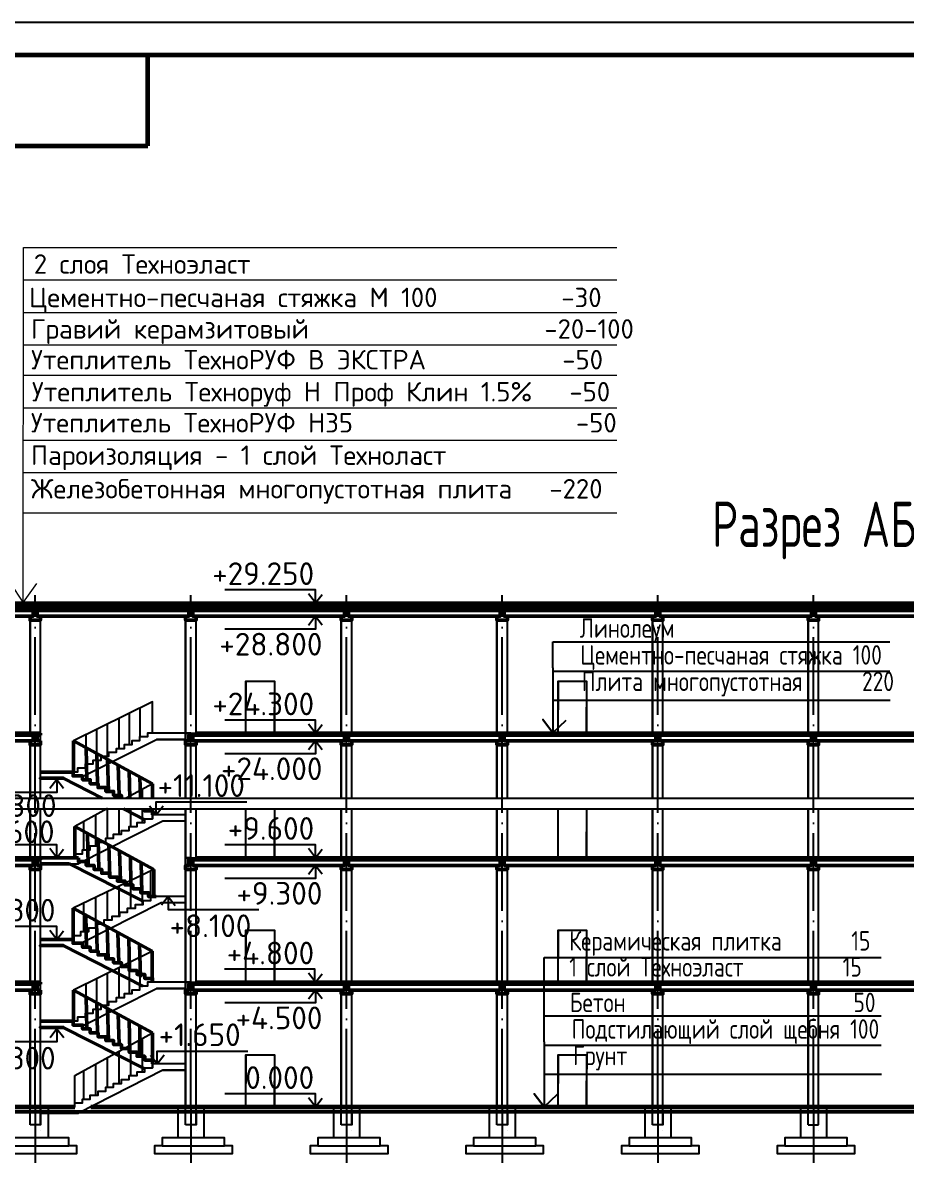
# Model space of a CAD drawing. Header units: millimetres. Extents: x -258526 to -95372, y 16759 to 83244.
# Drawn here: x -127334.3 to -127198.1, y 41407.7 to 41582.3 of the extents above; entities that cross this region are included whole.
import ezdxf

# ---------------------------------------------------------------- set-up
doc = ezdxf.new("R2010")
doc.units = ezdxf.units.MM
doc.header["$LTSCALE"] = 0.5
doc.linetypes.add('ACAD_ISO04W100', pattern=[30, 24, -3, 0, -3])
doc.layers.add('оси', color=7, linetype='ACAD_ISO04W100')
doc.layers.add('тонкие', color=7, linetype='Continuous')
for name, color, linetype, lineweight in [('ТОЛСТЫЕ', 1, 'Continuous', 50), ('ТОНКИЕе', 7, 'Continuous', 25), ('я', 220, 'Continuous', 30), ('я1', 210, 'Continuous', 25)]:
    doc.layers.add(name, color=color, linetype=linetype, lineweight=lineweight)
doc.styles.add('Наклонный', font='isocpeur.ttf', dxfattribs={"width": 0.7, "height": 3.5})
doc.styles.add('Наклонный 5', font='isocpeur.ttf', dxfattribs={"height": 7})
doc.styles.add('Текст 3', font='isocpeur.ttf', dxfattribs={"height": 3})

msp = doc.modelspace()

# ---------------------------------------------------------------- linework, layer by layer
at = {"color": 0, "linetype": 'ByBlock', "lineweight": 20}
for p, q in [((-127334.2488, 41492.9657, 0), (-127334.158, 41547.6084, 0)), ((-127334.2488, 41492.9657, 0), (-127334.158, 41547.6084, 0)), ((-127334.158, 41547.6084, 0), (-127242.7203, 41547.6084, 0)), ((-127334.1581, 41542.6084, 0), (-127242.7203, 41542.6084, 0)), ((-127334.1581, 41537.6084, 0), (-127242.7203, 41537.6084, 0)), ((-127334.158, 41537.6084, 0), (-127242.7203, 41537.6084, 0)), ((-127334.158, 41537.6084, 0), (-127242.7203, 41537.6084, 0)), ((-127334.1581, 41532.6084, 0), (-127242.7203, 41532.6084, 0)), ((-127334.158, 41527.92, 0), (-127242.7203, 41527.92, 0)), ((-127334.158, 41522.92, 0), (-127242.7203, 41522.92, 0)), ((-127334.158, 41517.92, 0), (-127242.7203, 41517.92, 0)), ((-127334.158, 41512.92, 0), (-127242.7203, 41512.92, 0)), ((-127334.158, 41512.92, 0), (-127242.7203, 41512.92, 0)), ((-127334.158, 41506.7324, 0), (-127242.7203, 41506.7324, 0)), ((-127334.2488, 41492.9657, 0), (-127336.158, 41495.7993, 0)), ((-127332.158, 41495.7993, 0), (-127334.2488, 41492.9657, 0))]:
    msp.add_line(p, q, dxfattribs=at)
at = {"layer": 'оси', "color": 0}
for points in [[(-127332.3807, 41415.1616), (-127332.3807, 41494.0081)], [(-127308.3807, 41415.1616), (-127308.3807, 41494.0081)], [(-127284.3807, 41415.1616), (-127284.3807, 41494.0081)], [(-127260.3807, 41415.1616), (-127260.3807, 41494.0081)], [(-127236.3807, 41415.1616), (-127236.3807, 41494.0081)], [(-127212.3807, 41415.1616), (-127212.3807, 41494.0081)]]:
    msp.add_lwpolyline(points, dxfattribs=at)
at = {"layer": 'ТОЛСТЫЕ', "color": 0}
for points in [[(-127020.0607, 41491.6416), (-127019.5807, 41491.6416), (-127019.5807, 41492.0416), (-127019.5807, 41492.4416), (-127357.1807, 41492.4416), (-127356.9007, 41492.4416), (-127357.1807, 41492.4416), (-127357.1807, 41492.7216), (-127019.5807, 41492.7216), (-127019.5807, 41492.8016)], [(-127356.7007, 41491.6416), (-127357.1807, 41491.6416), (-127357.1807, 41492.0416), (-127019.5807, 41492.0416)], [(-127021.0619, 41492.8016), (-127355.6995, 41492.8016)], [(-127356.0607, 41491.6416), (-127307.5807, 41491.6416)], [(-127355.5807, 41490.7616), (-127332.7007, 41490.7616)], [(-127332.3807, 41491.6416), (-127332.7007, 41491.6416), (-127332.7007, 41490.7616), (-127333.1807, 41490.7616), (-127333.1807, 41490.1616), (-127331.5807, 41490.1616), (-127331.5807, 41490.1616), (-127331.5807, 41490.7616)], [(-127332.3807, 41491.6416), (-127332.0607, 41491.6416), (-127332.0607, 41490.7616), (-127331.5807, 41490.7616)], [(-127332.0607, 41490.7616), (-127331.5807, 41490.7616)], [(-127331.5807, 41490.7616), (-127309.1807, 41490.7616)], [(-127308.3807, 41491.6416), (-127308.7007, 41491.6416), (-127308.7007, 41490.7616), (-127309.1807, 41490.7616), (-127309.1807, 41490.1616), (-127307.5807, 41490.1616), (-127307.5807, 41490.1616), (-127307.5807, 41490.7616)], [(-127309.1807, 41490.7616), (-127308.7007, 41490.7616)], [(-127308.7007, 41491.6416), (-127020.0607, 41491.6416)], [(-127308.3807, 41491.6416), (-127308.0607, 41491.6416), (-127308.0607, 41490.7616), (-127307.5807, 41490.7616)], [(-127308.0607, 41490.7616), (-127284.7007, 41490.7616)], [(-127284.3807, 41491.6416), (-127284.7007, 41491.6416), (-127284.7007, 41490.7616), (-127285.1807, 41490.7616), (-127285.1807, 41490.1616), (-127283.5807, 41490.1616), (-127283.5807, 41490.1616), (-127283.5807, 41490.7616)], [(-127284.3807, 41491.6416), (-127284.0607, 41491.6416), (-127284.0607, 41490.7616), (-127283.5807, 41490.7616)], [(-127284.0607, 41490.7616), (-127260.7007, 41490.7616)], [(-127260.3807, 41491.6416), (-127260.7007, 41491.6416), (-127260.7007, 41490.7616), (-127261.1807, 41490.7616), (-127261.1807, 41490.1616), (-127259.5807, 41490.1616), (-127259.5807, 41490.1616), (-127259.5807, 41490.7616)], [(-127260.3807, 41491.6416), (-127260.0607, 41491.6416), (-127260.0607, 41490.7616), (-127259.5807, 41490.7616)], [(-127260.0607, 41490.7616), (-127236.7007, 41490.7616)], [(-127236.3807, 41491.6416), (-127236.7007, 41491.6416), (-127236.7007, 41490.7616), (-127237.1807, 41490.7616), (-127237.1807, 41490.1616), (-127235.5807, 41490.1616), (-127235.5807, 41490.1616), (-127235.5807, 41490.7616)], [(-127236.3807, 41491.6416), (-127236.0607, 41491.6416), (-127236.0607, 41490.7616), (-127235.5807, 41490.7616)], [(-127236.0607, 41490.7616), (-127212.7007, 41490.7616)], [(-127212.3807, 41491.6416), (-127212.7007, 41491.6416), (-127212.7007, 41490.7616), (-127213.1807, 41490.7616), (-127213.1807, 41490.1616), (-127211.5807, 41490.1616), (-127211.5807, 41490.1616), (-127211.5807, 41490.7616)], [(-127212.3807, 41491.6416), (-127212.0607, 41491.6416), (-127212.0607, 41490.7616), (-127211.5807, 41490.7616)], [(-127212.0607, 41490.7616), (-127190.7007, 41490.7616)], [(-127358.3807, 41472.7616), (-127331.5807, 41472.7616)], [(-127331.5807, 41472.4416), (-127331.5807, 41472.7616)], [(-127307.5807, 41472.7616), (-127068.3807, 41472.7616)], [(-127356.0607, 41472.4416), (-127331.5807, 41472.4416)], [(-127355.5807, 41471.5616), (-127332.7007, 41471.5616)], [(-127332.3807, 41472.4416), (-127332.7007, 41472.4416), (-127332.7007, 41471.5616), (-127333.1807, 41471.5616), (-127333.1807, 41470.9616), (-127331.5807, 41470.9616), (-127331.5807, 41470.9616), (-127331.5807, 41471.5616)], [(-127332.3807, 41472.4416), (-127332.0607, 41472.4416), (-127332.0607, 41471.5616), (-127331.5807, 41471.5616)], [(-127332.0607, 41471.5616), (-127331.5807, 41471.5616)], [(-127326.4807, 41466.7616), (-127326.4807, 41471.5616)], [(-127326.4807, 41471.5616), (-127314.2807, 41464.9616)], [(-127308.3807, 41472.4416), (-127308.7007, 41472.4416), (-127308.7007, 41471.5616), (-127309.1807, 41471.5616), (-127309.1807, 41470.9616), (-127307.5807, 41470.9616), (-127307.5807, 41470.9616), (-127307.5807, 41471.5616)], [(-127309.1807, 41471.5616), (-127308.7007, 41471.5616)], [(-127308.7007, 41472.4416), (-127068.7007, 41472.4416)], [(-127308.3807, 41472.4416), (-127308.0607, 41472.4416), (-127308.0607, 41471.5616), (-127307.5807, 41471.5616)], [(-127308.0607, 41471.5616), (-127284.7007, 41471.5616)], [(-127284.3807, 41472.4416), (-127284.7007, 41472.4416), (-127284.7007, 41471.5616), (-127285.1807, 41471.5616), (-127285.1807, 41470.9616), (-127283.5807, 41470.9616), (-127283.5807, 41470.9616), (-127283.5807, 41471.5616)], [(-127284.3807, 41472.4416), (-127284.0607, 41472.4416), (-127284.0607, 41471.5616), (-127283.5807, 41471.5616)], [(-127284.0607, 41471.5616), (-127260.7007, 41471.5616)], [(-127260.3807, 41472.4416), (-127260.7007, 41472.4416), (-127260.7007, 41471.5616), (-127261.1807, 41471.5616), (-127261.1807, 41470.9616), (-127259.5807, 41470.9616), (-127259.5807, 41470.9616), (-127259.5807, 41471.5616)], [(-127260.3807, 41472.4416), (-127260.0607, 41472.4416), (-127260.0607, 41471.5616), (-127259.5807, 41471.5616)], [(-127260.0607, 41471.5616), (-127236.7007, 41471.5616)], [(-127236.3807, 41472.4416), (-127236.7007, 41472.4416), (-127236.7007, 41471.5616), (-127237.1807, 41471.5616), (-127237.1807, 41470.9616), (-127235.5807, 41470.9616), (-127235.5807, 41470.9616), (-127235.5807, 41471.5616)], [(-127236.3807, 41472.4416), (-127236.0607, 41472.4416), (-127236.0607, 41471.5616), (-127235.5807, 41471.5616)], [(-127236.0607, 41471.5616), (-127212.7007, 41471.5616)], [(-127212.3807, 41472.4416), (-127212.7007, 41472.4416), (-127212.7007, 41471.5616), (-127213.1807, 41471.5616), (-127213.1807, 41470.9616), (-127211.5807, 41470.9616), (-127211.5807, 41470.9616), (-127211.5807, 41471.5616)], [(-127212.3807, 41472.4416), (-127212.0607, 41472.4416), (-127212.0607, 41471.5616), (-127211.5807, 41471.5616)], [(-127212.0607, 41471.5616), (-127190.7007, 41471.5616)], [(-127324.5363, 41470.5097), (-127324.3982, 41465.5616)], [(-127322.8788, 41469.613), (-127322.7489, 41464.9616)], [(-127321.2212, 41468.7163), (-127321.0829, 41463.7616)], [(-127319.5637, 41467.8196), (-127319.4337, 41463.1616)], [(-127317.9062, 41466.9229), (-127317.7891, 41462.7308)], [(-127316.2486, 41466.0262), (-127316.1566, 41462.7308)], [(-127314.2807, 41462.7308), (-127314.2807, 41464.9616)], [(-127316.1103, 41461.0695), (-127316.1062, 41460.9229)], [(-127314.2807, 41460.1616), (-127314.2807, 41461.0695)], [(-127326.2807, 41453.5616), (-127326.2807, 41458.3616)], [(-127326.2807, 41458.3616), (-127314.0807, 41451.7616)], [(-127324.3363, 41457.3097), (-127324.1982, 41452.3616)], [(-127322.6788, 41456.413), (-127322.5489, 41451.7616)], [(-127321.0212, 41455.5163), (-127320.8829, 41450.5616)], [(-127358.3807, 41453.5616), (-127331.5807, 41453.5616)], [(-127331.5807, 41453.2416), (-127331.5807, 41453.5616)], [(-127325.7077, 41453.5616), (-127331.5807, 41453.5616)], [(-127325.7077, 41453.5616), (-127325.7077, 41452.9616), (-127324.5077, 41452.9616), (-127324.5077, 41452.3616), (-127323.3077, 41452.3616), (-127323.3077, 41451.7616), (-127322.1077, 41451.7616), (-127322.1077, 41451.1616), (-127320.9077, 41451.1616), (-127320.9077, 41450.5616), (-127319.7077, 41450.5616), (-127319.7077, 41449.9616), (-127318.5077, 41449.9616), (-127318.5077, 41449.3616), (-127317.3077, 41449.3616), (-127317.3077, 41448.7616), (-127316.7077, 41448.7616), (-127316.1077, 41448.7616), (-127316.1077, 41448.1616), (-127314.9077, 41448.1616), (-127314.9077, 41447.5616), (-127313.7077, 41447.5616)], [(-127319.3637, 41454.6196), (-127319.2337, 41449.9616)], [(-127317.7062, 41453.7229), (-127317.6371, 41449.3616)], [(-127307.5807, 41453.5616), (-127067.5807, 41453.5616)], [(-127356.0607, 41453.2416), (-127331.5807, 41453.2416)], [(-127355.5807, 41452.3616), (-127332.7007, 41452.3616)], [(-127332.3807, 41453.2416), (-127332.7007, 41453.2416), (-127332.7007, 41452.3616), (-127333.1807, 41452.3616), (-127333.1807, 41451.7616), (-127331.5807, 41451.7616), (-127331.5807, 41451.7616), (-127331.5807, 41452.3616)], [(-127332.3807, 41453.2416), (-127332.0607, 41453.2416), (-127332.0607, 41452.3616), (-127331.5807, 41452.3616)], [(-127332.0607, 41452.3616), (-127331.5807, 41452.3616)], [(-127331.6077, 41452.6016), (-127327.0966, 41452.6016)], [(-127315.7077, 41446.8666), (-127315.7077, 41446.8666), (-127327.0966, 41452.6016)], [(-127316.0486, 41452.8262), (-127315.9184, 41448.1616)], [(-127314.0807, 41447.5616), (-127314.0807, 41451.7616)], [(-127308.3807, 41453.2416), (-127308.7007, 41453.2416), (-127308.7007, 41452.3616), (-127309.1807, 41452.3616), (-127309.1807, 41451.7616), (-127307.5807, 41451.7616), (-127307.5807, 41451.7616), (-127307.5807, 41452.3616)], [(-127309.1807, 41452.3616), (-127308.7007, 41452.3616)], [(-127308.7007, 41453.2416), (-127067.5807, 41453.2416)], [(-127308.3807, 41453.2416), (-127308.0607, 41453.2416), (-127308.0607, 41452.3616), (-127307.5807, 41452.3616)], [(-127308.0607, 41452.3616), (-127284.7007, 41452.3616)], [(-127284.3807, 41453.2416), (-127284.7007, 41453.2416), (-127284.7007, 41452.3616), (-127285.1807, 41452.3616), (-127285.1807, 41451.7616), (-127283.5807, 41451.7616), (-127283.5807, 41451.7616), (-127283.5807, 41452.3616)], [(-127284.3807, 41453.2416), (-127284.0607, 41453.2416), (-127284.0607, 41452.3616), (-127283.5807, 41452.3616)], [(-127284.0607, 41452.3616), (-127260.7007, 41452.3616)], [(-127260.3807, 41453.2416), (-127260.7007, 41453.2416), (-127260.7007, 41452.3616), (-127261.1807, 41452.3616), (-127261.1807, 41451.7616), (-127259.5807, 41451.7616), (-127259.5807, 41451.7616), (-127259.5807, 41452.3616)], [(-127260.3807, 41453.2416), (-127260.0607, 41453.2416), (-127260.0607, 41452.3616), (-127259.5807, 41452.3616)], [(-127260.0607, 41452.3616), (-127236.7007, 41452.3616)], [(-127236.3807, 41453.2416), (-127236.7007, 41453.2416), (-127236.7007, 41452.3616), (-127237.1807, 41452.3616), (-127237.1807, 41451.7616), (-127235.5807, 41451.7616), (-127235.5807, 41451.7616), (-127235.5807, 41452.3616)], [(-127236.3807, 41453.2416), (-127236.0607, 41453.2416), (-127236.0607, 41452.3616), (-127235.5807, 41452.3616)], [(-127236.0607, 41452.3616), (-127212.7007, 41452.3616)], [(-127212.3807, 41453.2416), (-127212.7007, 41453.2416), (-127212.7007, 41452.3616), (-127213.1807, 41452.3616), (-127213.1807, 41451.7616), (-127211.5807, 41451.7616), (-127211.5807, 41451.7616), (-127211.5807, 41452.3616)], [(-127212.3807, 41453.2416), (-127212.0607, 41453.2416), (-127212.0607, 41452.3616), (-127211.5807, 41452.3616)], [(-127212.0607, 41452.3616), (-127190.7007, 41452.3616)], [(-127326.5328, 41440.9616), (-127326.5328, 41445.7616)], [(-127326.5328, 41445.7616), (-127314.3328, 41439.1616)], [(-127324.5884, 41444.7097), (-127324.4503, 41439.7616)], [(-127322.9309, 41443.813), (-127322.801, 41439.1616)], [(-127321.2733, 41442.9163), (-127321.135, 41437.9616)], [(-127319.6158, 41442.0196), (-127319.4858, 41437.3616)], [(-127317.9583, 41441.1229), (-127317.8198, 41436.1616)], [(-127316.3007, 41440.2262), (-127316.1583, 41435.1229)], [(-127314.3328, 41434.3616), (-127314.3328, 41439.1616)], [(-127358.3807, 41434.3616), (-127331.5807, 41434.3616)], [(-127331.5807, 41434.0416), (-127331.5807, 41434.3616)], [(-127307.5807, 41434.3616), (-127068.3807, 41434.3616)], [(-127356.0607, 41434.0416), (-127331.5807, 41434.0416)], [(-127355.5807, 41433.1616), (-127332.7007, 41433.1616)], [(-127332.3807, 41434.0416), (-127332.7007, 41434.0416), (-127332.7007, 41433.1616), (-127333.1807, 41433.1616), (-127333.1807, 41432.5616), (-127331.5807, 41432.5616), (-127331.5807, 41432.5616), (-127331.5807, 41433.1616)], [(-127332.3807, 41434.0416), (-127332.0607, 41434.0416), (-127332.0607, 41433.1616), (-127331.5807, 41433.1616)], [(-127332.0607, 41433.1616), (-127331.5807, 41433.1616)], [(-127326.4807, 41428.3616), (-127326.4807, 41433.1616)], [(-127326.4807, 41433.1616), (-127314.2807, 41426.5616)], [(-127308.3807, 41434.0416), (-127308.7007, 41434.0416), (-127308.7007, 41433.1616), (-127309.1807, 41433.1616), (-127309.1807, 41432.5616), (-127307.5807, 41432.5616), (-127307.5807, 41432.5616), (-127307.5807, 41433.1616)], [(-127309.1807, 41433.1616), (-127308.7007, 41433.1616)], [(-127308.7007, 41434.0416), (-127068.7007, 41434.0416)], [(-127308.3807, 41434.0416), (-127308.0607, 41434.0416), (-127308.0607, 41433.1616), (-127307.5807, 41433.1616)], [(-127308.0607, 41433.1616), (-127284.7007, 41433.1616)], [(-127284.3807, 41434.0416), (-127284.7007, 41434.0416), (-127284.7007, 41433.1616), (-127285.1807, 41433.1616), (-127285.1807, 41432.5616), (-127283.5807, 41432.5616), (-127283.5807, 41432.5616), (-127283.5807, 41433.1616)], [(-127284.3807, 41434.0416), (-127284.0607, 41434.0416), (-127284.0607, 41433.1616), (-127283.5807, 41433.1616)], [(-127284.0607, 41433.1616), (-127260.7007, 41433.1616)], [(-127260.3807, 41434.0416), (-127260.7007, 41434.0416), (-127260.7007, 41433.1616), (-127261.1807, 41433.1616), (-127261.1807, 41432.5616), (-127259.5807, 41432.5616), (-127259.5807, 41432.5616), (-127259.5807, 41433.1616)], [(-127260.3807, 41434.0416), (-127260.0607, 41434.0416), (-127260.0607, 41433.1616), (-127259.5807, 41433.1616)], [(-127260.0607, 41433.1616), (-127236.7007, 41433.1616)], [(-127236.3807, 41434.0416), (-127236.7007, 41434.0416), (-127236.7007, 41433.1616), (-127237.1807, 41433.1616), (-127237.1807, 41432.5616), (-127235.5807, 41432.5616), (-127235.5807, 41432.5616), (-127235.5807, 41433.1616)], [(-127236.3807, 41434.0416), (-127236.0607, 41434.0416), (-127236.0607, 41433.1616), (-127235.5807, 41433.1616)], [(-127236.0607, 41433.1616), (-127212.7007, 41433.1616)], [(-127212.3807, 41434.0416), (-127212.7007, 41434.0416), (-127212.7007, 41433.1616), (-127213.1807, 41433.1616), (-127213.1807, 41432.5616), (-127211.5807, 41432.5616), (-127211.5807, 41432.5616), (-127211.5807, 41433.1616)], [(-127212.3807, 41434.0416), (-127212.0607, 41434.0416), (-127212.0607, 41433.1616), (-127211.5807, 41433.1616)], [(-127212.0607, 41433.1616), (-127190.7007, 41433.1616)], [(-127324.5363, 41432.1097), (-127324.3982, 41427.1616)], [(-127322.8788, 41431.213), (-127322.7489, 41426.5616)], [(-127321.2212, 41430.3163), (-127321.0829, 41425.3616)], [(-127319.5637, 41429.4196), (-127319.4337, 41424.7616)], [(-127317.9062, 41428.5229), (-127317.7677, 41423.5616)], [(-127316.2486, 41427.6262), (-127316.2837, 41422.9616)], [(-127314.2807, 41421.7616), (-127314.2807, 41426.5616)], [(-127357.1807, 41415.1616), (-127357.1807, 41414.3616), (-127019.5807, 41414.3616)]]:
    msp.add_lwpolyline(points, dxfattribs=at)
at = {"layer": 'тонкие', "color": 7, "linetype": 'Continuous'}
for points in [[(-127252.5516, 41486.8298), (-127200.5984, 41486.8298)], [(-127252.5516, 41482.8463), (-127252.5516, 41486.8298)], [(-127252.5516, 41482.3315), (-127200.5984, 41482.3315)], [(-127252.5516, 41477.8332), (-127200.5297, 41477.8332)], [(-127253.8894, 41425.1846), (-127253.8894, 41438.1646)], [(-127253.8894, 41438.1646), (-127201.9362, 41438.1646)], [(-127253.8894, 41429.1681), (-127201.9362, 41429.1681)], [(-127253.8894, 41424.6698), (-127201.9362, 41424.6698)], [(-127253.8894, 41420.1715), (-127201.8675, 41420.1715)]]:
    msp.add_lwpolyline(points, dxfattribs=at)
at = {"layer": 'ТОНКИЕе', "color": 0}
for p, q in [((-127309.1807, 41473.7594), (-127309.1807, 41462.7308)), ((-127309.1807, 41462.7308), (-127309.1807, 41473.7594)), ((-127333.1807, 41471.5616), (-127333.1807, 41462.7308)), ((-127333.1807, 41462.7308), (-127333.1807, 41471.5616)), ((-127285.1807, 41471.5616), (-127285.1807, 41462.7308)), ((-127285.1807, 41462.7308), (-127285.1807, 41471.5616)), ((-127261.1807, 41471.5616), (-127261.1807, 41462.7308)), ((-127261.1807, 41462.7308), (-127261.1807, 41471.5616)), ((-127237.1807, 41471.5616), (-127237.1807, 41462.7308)), ((-127237.1807, 41462.7308), (-127237.1807, 41471.5616)), ((-127213.1807, 41471.5616), (-127213.1807, 41462.7308)), ((-127213.1807, 41462.7308), (-127213.1807, 41471.5616)), ((-127333.1807, 41453.5616), (-127333.1807, 41461.0695)), ((-127333.1807, 41461.0695), (-127333.1807, 41453.5616)), ((-127331.5807, 41453.5616), (-127331.5807, 41461.0695)), ((-127309.1807, 41453.5616), (-127309.1807, 41461.0695)), ((-127309.1807, 41461.0695), (-127309.1807, 41453.5616)), ((-127307.5807, 41453.5616), (-127307.5807, 41461.0695)), ((-127285.1807, 41453.5616), (-127285.1807, 41461.0695)), ((-127285.1807, 41461.0695), (-127285.1807, 41453.5616)), ((-127283.5807, 41453.5616), (-127283.5807, 41461.0695)), ((-127261.1807, 41453.5616), (-127261.1807, 41461.0695)), ((-127261.1807, 41461.0695), (-127261.1807, 41453.5616)), ((-127259.5807, 41453.5616), (-127259.5807, 41461.0695)), ((-127237.1807, 41453.5616), (-127237.1807, 41461.0695)), ((-127237.1807, 41461.0695), (-127237.1807, 41453.5616)), ((-127235.5807, 41453.5616), (-127235.5807, 41461.0695)), ((-127213.1807, 41453.5616), (-127213.1807, 41461.0695)), ((-127213.1807, 41461.0695), (-127213.1807, 41453.5616)), ((-127211.5807, 41453.5616), (-127211.5807, 41461.0695)), ((-127332.3807, 41453.5616), (-127333.1807, 41453.5616)), ((-127333.1807, 41453.5616), (-127331.5807, 41453.5616)), ((-127308.3807, 41453.5616), (-127309.1807, 41453.5616)), ((-127309.1807, 41453.5616), (-127307.5807, 41453.5616)), ((-127284.3807, 41453.5616), (-127285.1807, 41453.5616)), ((-127285.1807, 41453.5616), (-127283.5807, 41453.5616)), ((-127260.3807, 41453.5616), (-127261.1807, 41453.5616)), ((-127261.1807, 41453.5616), (-127259.5807, 41453.5616)), ((-127236.3807, 41453.5616), (-127237.1807, 41453.5616)), ((-127237.1807, 41453.5616), (-127235.5807, 41453.5616)), ((-127212.3807, 41453.5616), (-127213.1807, 41453.5616)), ((-127213.1807, 41453.5616), (-127211.5807, 41453.5616))]:
    msp.add_line(p, q, dxfattribs=at)
for points in [[(-127289.1691, 41492.833), (-127289.1691, 41494.833), (-127303.1197, 41494.833)], [(-127289.1691, 41492.833), (-127290.2182, 41494.2226)], [(-127289.1691, 41492.833), (-127288.1175, 41494.1492)], [(-127332.3807, 41472.7616), (-127333.1807, 41472.7616), (-127333.1807, 41490.7616), (-127333.1807, 41472.7616), (-127331.5807, 41472.7616), (-127331.5807, 41490.7616)], [(-127308.3807, 41472.7616), (-127309.1807, 41472.7616), (-127309.1807, 41490.7616), (-127309.1807, 41472.7616), (-127307.5807, 41472.7616), (-127307.5807, 41490.7616)], [(-127289.1691, 41490.7616), (-127289.1691, 41488.7616), (-127303.1197, 41488.7616)], [(-127289.1691, 41490.7616), (-127290.2182, 41489.372)], [(-127289.1691, 41490.7616), (-127288.1175, 41489.4454)], [(-127284.3807, 41472.7616), (-127285.1807, 41472.7616), (-127285.1807, 41490.7616), (-127285.1807, 41472.7616), (-127283.5807, 41472.7616), (-127283.5807, 41490.7616)], [(-127260.3807, 41472.7616), (-127261.1807, 41472.7616), (-127261.1807, 41490.7616), (-127261.1807, 41472.7616), (-127259.5807, 41472.7616), (-127259.5807, 41490.7616)], [(-127236.3807, 41472.7616), (-127237.1807, 41472.7616), (-127237.1807, 41490.7616), (-127237.1807, 41472.7616), (-127235.5807, 41472.7616), (-127235.5807, 41490.7616)], [(-127212.3807, 41472.7616), (-127213.1807, 41472.7616), (-127213.1807, 41490.7616), (-127213.1807, 41472.7616), (-127211.5807, 41472.7616), (-127211.5807, 41490.7616)], [(-127252.5516, 41482.8463), (-127252.5516, 41472.8202), (-127252.5516, 41472.8202), (-127254.1246, 41474.8421), (-127252.5516, 41472.8202), (-127250.5194, 41474.7461)], [(-127299.894, 41472.7616), (-127299.894, 41480.7616), (-127299.894, 41476.3616), (-127299.894, 41480.7616), (-127295.494, 41480.7616), (-127295.494, 41472.7616), (-127295.494, 41476.7434)], [(-127251.7619, 41472.7616), (-127251.7619, 41480.7616), (-127251.7619, 41476.3616), (-127251.7619, 41480.7616), (-127247.3619, 41480.7616), (-127247.3619, 41472.7616), (-127247.3619, 41476.7434)], [(-127314.2807, 41472.7616), (-127314.2807, 41477.5616), (-127326.4807, 41471.5616), (-127314.2807, 41464.9616), (-127318.3367, 41462.7308)], [(-127316.244, 41476.596), (-127316.244, 41472.1616)], [(-127319.4648, 41475.012), (-127319.4648, 41470.3616)], [(-127317.8807, 41475.7911), (-127317.8807, 41470.9616)], [(-127307.5807, 41472.4416), (-127307.5807, 41474.5522)], [(-127289.1691, 41472.7616), (-127289.1691, 41474.7616), (-127303.1197, 41474.7616)], [(-127283.5807, 41472.4416), (-127283.5807, 41474.5522)], [(-127259.5807, 41472.4416), (-127259.5807, 41474.5522)], [(-127235.5807, 41472.4416), (-127235.5807, 41474.5522)], [(-127211.5807, 41472.4416), (-127211.5807, 41474.5522)], [(-127315.0807, 41472.7616), (-127315.0807, 41472.1616), (-127316.2807, 41472.1616), (-127316.2807, 41471.5616), (-127317.4807, 41471.5616), (-127317.4807, 41470.9616), (-127318.6807, 41470.9616), (-127318.6807, 41470.3616), (-127319.8807, 41470.3616), (-127319.8807, 41469.7616), (-127321.0807, 41469.7616), (-127321.0807, 41469.1616), (-127322.2807, 41469.1616), (-127322.2807, 41468.5616), (-127323.4807, 41468.5616), (-127323.4807, 41467.9616), (-127324.0807, 41467.9616), (-127324.6807, 41467.9616), (-127324.6807, 41467.3616), (-127325.8807, 41467.3616), (-127325.8807, 41466.7616), (-127327.0807, 41466.7616)], [(-127322.8807, 41468.5616), (-127322.8807, 41473.3321)], [(-127321.2337, 41469.1616), (-127321.2337, 41474.1421)], [(-127309.1807, 41472.7616), (-127315.0807, 41472.7616), (-127315.0807, 41472.1616)], [(-127289.1691, 41472.7616), (-127290.2182, 41474.1512)], [(-127289.1691, 41472.7616), (-127288.1175, 41474.0778)], [(-127331.5807, 41462.7308), (-127331.5807, 41472.4416)], [(-127326.4807, 41466.7616), (-127326.4807, 41471.5616)], [(-127325.0807, 41466.0666), (-127325.0807, 41466.0666), (-127313.6918, 41471.8016)], [(-127324.5363, 41470.5097), (-127324.5363, 41472.5178)], [(-127313.6918, 41471.8016), (-127309.1807, 41471.8016)], [(-127309.1807, 41471.8016), (-127313.6918, 41471.8016)], [(-127307.5807, 41462.7308), (-127307.5807, 41471.5616)], [(-127289.1691, 41471.5616), (-127289.1691, 41469.5616), (-127303.1197, 41469.5616)], [(-127289.1691, 41471.5616), (-127290.2182, 41470.172)], [(-127289.1691, 41471.5616), (-127288.1175, 41470.2454)], [(-127283.5807, 41462.7308), (-127283.5807, 41471.5616)], [(-127259.5807, 41462.7308), (-127259.5807, 41471.5616)], [(-127235.5807, 41462.7308), (-127235.5807, 41471.5616)], [(-127211.5807, 41462.7308), (-127211.5807, 41471.5616)], [(-127367.8731, 41462.7308), (-127181.0906, 41462.7308), (-127179.9643, 41459.5027), (-127179.4011, 41466.9068), (-127178.2749, 41462.7308), (-127009.1119, 41462.7308)], [(-127329.0568, 41465.6041), (-127329.0568, 41463.6041), (-127343.0074, 41463.6041)], [(-127331.5807, 41462.7308), (-127331.5807, 41466.7616), (-127326.5328, 41466.7616)], [(-127328.0807, 41465.8016), (-127331.5807, 41465.8016)], [(-127329.0568, 41465.6041), (-127330.1058, 41464.2145)], [(-127329.0568, 41465.6041), (-127328.0052, 41464.2879)], [(-127367.8731, 41461.0695), (-127181.0906, 41461.0695), (-127179.9643, 41457.8415), (-127179.4011, 41465.2455), (-127178.2749, 41461.0695), (-127009.1119, 41461.0695)], [(-127315.8309, 41462.7308), (-127315.8309, 41464.109)], [(-127314.2807, 41462.7308), (-127314.2807, 41464.9616)], [(-127317.6371, 41462.7308), (-127317.6371, 41463.1156)], [(-127313.7077, 41460.1616), (-127313.7077, 41462.1616), (-127299.7571, 41462.1616)], [(-127331.5807, 41460.1616), (-127331.5807, 41461.0695)], [(-127321.2495, 41461.1287), (-127326.2807, 41458.3616), (-127314.0807, 41451.7616), (-127326.5328, 41445.7616), (-127314.2807, 41439.1616), (-127326.4807, 41433.1616), (-127314.2807, 41426.5616)], [(-127321.2495, 41456.5353), (-127321.2495, 41461.1287)], [(-127319.4433, 41457.1616), (-127319.4433, 41461.0695)], [(-127317.6371, 41458.3616), (-127317.6371, 41461.0695)], [(-127315.8309, 41458.9616), (-127315.8309, 41461.0695)], [(-127313.7077, 41460.1616), (-127314.7592, 41461.4778)], [(-127314.2807, 41460.1616), (-127314.2807, 41461.0695)], [(-127313.7077, 41460.1616), (-127312.6586, 41461.5512)], [(-127299.894, 41453.5616), (-127299.894, 41461.0695)], [(-127295.494, 41461.0695), (-127295.494, 41453.5616), (-127295.494, 41457.5434)], [(-127251.7619, 41453.5616), (-127251.7619, 41461.0695)], [(-127247.3619, 41461.0695), (-127247.3619, 41453.5616), (-127247.3619, 41457.5434)], [(-127327.4807, 41453.5616), (-127326.2807, 41453.5616), (-127326.2807, 41454.1616), (-127325.0807, 41454.1616), (-127325.0807, 41454.7616), (-127323.8807, 41454.7616), (-127323.8807, 41455.3616), (-127322.6807, 41455.3616), (-127322.6807, 41455.9616), (-127321.4807, 41455.9616), (-127321.4807, 41456.5616), (-127320.2807, 41456.5616), (-127320.2807, 41457.1616), (-127319.0807, 41457.1616), (-127319.0807, 41457.7616), (-127317.8807, 41457.7616), (-127317.8807, 41458.3616), (-127316.6807, 41458.3616), (-127316.6807, 41458.9616), (-127315.4807, 41458.9616), (-127315.4807, 41459.5616), (-127315.4807, 41459.5616), (-127315.4807, 41459.5616)], [(-127309.1807, 41459.2016), (-127312.6807, 41459.2016), (-127325.6807, 41452.6016)], [(-127324.862, 41454.7616), (-127324.862, 41459.1419)], [(-127323.0558, 41455.3616), (-127323.0558, 41460.1353)], [(-127315.4807, 41459.5616), (-127314.2807, 41459.5616), (-127314.2807, 41460.1616)], [(-127314.4807, 41460.1616), (-127314.4807, 41460.1616)], [(-127309.1807, 41453.5616), (-127309.1807, 41460.1616), (-127314.2807, 41460.1616)], [(-127314.2807, 41460.1616), (-127314.2807, 41459.5616)], [(-127326.2807, 41453.5616), (-127326.2807, 41458.3616)], [(-127329.0568, 41453.5616), (-127329.0568, 41455.5616), (-127343.0074, 41455.5616)], [(-127307.5807, 41453.2416), (-127307.5807, 41455.3522)], [(-127289.1691, 41453.5616), (-127289.1691, 41455.5616), (-127303.1197, 41455.5616)], [(-127283.5807, 41453.2416), (-127283.5807, 41455.3522)], [(-127259.5807, 41453.2416), (-127259.5807, 41455.3522)], [(-127235.5807, 41453.2416), (-127235.5807, 41455.3522)], [(-127211.5807, 41453.2416), (-127211.5807, 41455.3522)], [(-127331.5807, 41453.5616), (-127331.5807, 41452.6016), (-127325.6807, 41452.6016)], [(-127329.0568, 41453.5616), (-127330.1058, 41454.9512)], [(-127329.0568, 41453.5616), (-127328.0052, 41454.8778)], [(-127308.3807, 41434.3616), (-127309.1807, 41434.3616), (-127309.1807, 41454.5594), (-127309.1807, 41434.3616), (-127307.5807, 41434.3616), (-127307.5807, 41452.3616)], [(-127289.1691, 41453.5616), (-127290.2182, 41454.9512)], [(-127289.1691, 41453.5616), (-127288.1175, 41454.8778)], [(-127332.3807, 41434.3616), (-127333.1807, 41434.3616), (-127333.1807, 41452.3616), (-127333.1807, 41434.3616), (-127331.5807, 41434.3616), (-127331.5807, 41453.2416)], [(-127289.1691, 41452.3616), (-127289.1691, 41450.3616), (-127303.1197, 41450.3616)], [(-127289.1691, 41452.3616), (-127290.2182, 41450.972)], [(-127289.1691, 41452.3616), (-127288.1175, 41451.0454)], [(-127284.3807, 41434.3616), (-127285.1807, 41434.3616), (-127285.1807, 41452.3616), (-127285.1807, 41434.3616), (-127283.5807, 41434.3616), (-127283.5807, 41452.3616)], [(-127260.3807, 41434.3616), (-127261.1807, 41434.3616), (-127261.1807, 41452.3616), (-127261.1807, 41434.3616), (-127259.5807, 41434.3616), (-127259.5807, 41452.3616)], [(-127236.3807, 41434.3616), (-127237.1807, 41434.3616), (-127237.1807, 41452.3616), (-127237.1807, 41434.3616), (-127235.5807, 41434.3616), (-127235.5807, 41452.3616)], [(-127212.3807, 41434.3616), (-127213.1807, 41434.3616), (-127213.1807, 41452.3616), (-127213.1807, 41434.3616), (-127211.5807, 41434.3616), (-127211.5807, 41452.3616)], [(-127317.6371, 41445.9002), (-127317.6371, 41450.6542)], [(-127315.8309, 41446.5002), (-127315.8309, 41450.9183)], [(-127314.5328, 41447.5616), (-127314.5328, 41451.5437)], [(-127321.2495, 41444.074), (-127321.2495, 41448.3073)], [(-127319.4433, 41444.7002), (-127319.4433, 41449.1776)], [(-127327.7328, 41440.9616), (-127326.5328, 41440.9616), (-127326.5328, 41441.5616), (-127325.3328, 41441.5616), (-127325.3328, 41442.1616), (-127324.1328, 41442.1616), (-127324.1328, 41442.7616), (-127322.9328, 41442.7616), (-127322.9328, 41443.3616), (-127321.7328, 41443.3616), (-127321.7328, 41443.9616), (-127320.5328, 41443.9616), (-127320.5328, 41444.5616), (-127319.3328, 41444.5616), (-127319.3328, 41445.1616), (-127318.1328, 41445.1616), (-127318.1328, 41445.7616), (-127316.9328, 41445.7616), (-127316.9328, 41446.3616), (-127315.7328, 41446.3616), (-127315.7328, 41446.9616), (-127315.7328, 41446.9616), (-127315.7328, 41446.9616)], [(-127309.1807, 41446.6016), (-127312.9328, 41446.6016), (-127325.2237, 41440.3616)], [(-127324.862, 41442.3002), (-127324.862, 41446.5667)], [(-127323.0558, 41442.9002), (-127323.0558, 41447.437)], [(-127315.7328, 41446.9616), (-127314.5328, 41446.9616), (-127314.5328, 41447.5616)], [(-127309.1807, 41447.5616), (-127309.1807, 41447.5616), (-127314.5328, 41447.5616)], [(-127311.8568, 41447.5616), (-127312.9083, 41446.2454)], [(-127311.8568, 41447.5616), (-127311.8568, 41445.5616), (-127297.9062, 41445.5616)], [(-127311.8568, 41447.5616), (-127310.8077, 41446.172)], [(-127326.5328, 41440.9616), (-127326.5328, 41445.7616)], [(-127329.0568, 41440.9616), (-127329.0568, 41442.9616), (-127343.0074, 41442.9616)], [(-127329.0568, 41440.9616), (-127330.1058, 41442.3512)], [(-127329.0568, 41440.9616), (-127328.0052, 41442.2778)], [(-127299.894, 41434.3616), (-127299.894, 41442.3616), (-127299.894, 41437.9616), (-127299.894, 41442.3616), (-127295.494, 41442.3616), (-127295.494, 41434.3616), (-127295.494, 41438.3434)], [(-127251.7619, 41434.3616), (-127251.7619, 41442.3616), (-127251.7619, 41437.9616), (-127251.7619, 41442.3616), (-127247.3619, 41442.3616), (-127247.3619, 41434.3616), (-127247.3619, 41438.3434)], [(-127316.244, 41438.196), (-127316.244, 41433.7616)], [(-127314.2807, 41434.3616), (-127314.2807, 41439.1616)], [(-127319.4648, 41436.612), (-127319.4648, 41431.9616)], [(-127317.8807, 41437.3911), (-127317.8807, 41432.5616)], [(-127307.5807, 41434.0416), (-127307.5807, 41436.1522)], [(-127289.2379, 41434.3616), (-127289.2379, 41436.3616), (-127303.1885, 41436.3616)], [(-127283.5807, 41434.0416), (-127283.5807, 41436.1522)], [(-127259.5807, 41434.0416), (-127259.5807, 41436.1522)], [(-127235.5807, 41434.0416), (-127235.5807, 41436.1522)], [(-127211.5807, 41434.0416), (-127211.5807, 41436.1522)], [(-127315.0807, 41434.3616), (-127315.0807, 41433.7616), (-127316.2807, 41433.7616), (-127316.2807, 41433.1616), (-127317.4807, 41433.1616), (-127317.4807, 41432.5616), (-127318.6807, 41432.5616), (-127318.6807, 41431.9616), (-127319.8807, 41431.9616), (-127319.8807, 41431.3616), (-127321.0807, 41431.3616), (-127321.0807, 41430.7616), (-127322.2807, 41430.7616), (-127322.2807, 41430.1616), (-127323.4807, 41430.1616), (-127323.4807, 41429.5616), (-127324.0807, 41429.5616), (-127324.6807, 41429.5616), (-127324.6807, 41428.9616), (-127325.8807, 41428.9616), (-127325.8807, 41428.3616), (-127327.0807, 41428.3616)], [(-127322.8807, 41430.1616), (-127322.8807, 41434.9321)], [(-127321.2337, 41430.7616), (-127321.2337, 41435.7421)], [(-127309.1807, 41434.3616), (-127315.0807, 41434.3616), (-127315.0807, 41433.7616)], [(-127308.3807, 41415.1616), (-127309.1807, 41415.1616), (-127309.1807, 41435.3594), (-127309.1807, 41415.1616), (-127307.5807, 41415.1616), (-127307.5807, 41433.1616)], [(-127289.1691, 41434.3616), (-127290.2182, 41435.7512)], [(-127289.1691, 41434.3616), (-127288.1175, 41435.6778)], [(-127332.3807, 41415.1616), (-127333.1807, 41415.1616), (-127333.1807, 41433.1616), (-127333.1807, 41415.1616), (-127331.5807, 41415.1616), (-127331.5807, 41434.0416)], [(-127331.5807, 41412.3616), (-127331.5807, 41433.1616)], [(-127325.0807, 41427.6666), (-127325.0807, 41427.6666), (-127313.6918, 41433.4016)], [(-127324.5363, 41432.1097), (-127324.5363, 41434.1178)], [(-127309.1807, 41433.4016), (-127313.6918, 41433.4016)], [(-127313.6918, 41433.4016), (-127309.1807, 41433.4016)], [(-127307.5807, 41412.3616), (-127307.5807, 41433.1616)], [(-127289.1691, 41433.1616), (-127289.1691, 41431.1616), (-127303.1197, 41431.1616)], [(-127289.1691, 41433.1616), (-127290.2182, 41431.772)], [(-127289.1691, 41433.1616), (-127288.1175, 41431.8454)], [(-127284.3807, 41415.1616), (-127285.1807, 41415.1616), (-127285.1807, 41433.1616), (-127285.1807, 41415.1616), (-127283.5807, 41415.1616), (-127283.5807, 41433.1616)], [(-127283.5807, 41412.3616), (-127283.5807, 41433.1616)], [(-127260.3807, 41415.1616), (-127261.1807, 41415.1616), (-127261.1807, 41433.1616), (-127261.1807, 41415.1616), (-127259.5807, 41415.1616), (-127259.5807, 41433.1616)], [(-127259.5807, 41412.3616), (-127259.5807, 41433.1616)], [(-127236.3807, 41415.1616), (-127237.1807, 41415.1616), (-127237.1807, 41433.1616), (-127237.1807, 41415.1616), (-127235.5807, 41415.1616), (-127235.5807, 41433.1616)], [(-127235.5807, 41412.3616), (-127235.5807, 41433.1616)], [(-127212.3807, 41415.1616), (-127213.1807, 41415.1616), (-127213.1807, 41433.1616), (-127213.1807, 41415.1616), (-127211.5807, 41415.1616), (-127211.5807, 41433.1616)], [(-127211.5807, 41412.3616), (-127211.5807, 41433.1616)], [(-127331.5807, 41421.7616), (-127331.5807, 41428.3616), (-127326.5328, 41428.3616)], [(-127328.0807, 41427.4016), (-127331.5807, 41427.4016)], [(-127329.0307, 41427.1608), (-127329.0307, 41425.1608), (-127342.9813, 41425.1608)], [(-127329.0307, 41427.1608), (-127330.0798, 41425.7712)], [(-127329.0307, 41427.1608), (-127327.9792, 41425.8446)], [(-127326.2807, 41419.9616), (-127314.2807, 41426.5616)], [(-127315.8309, 41420.5616), (-127315.8309, 41425.709)], [(-127319.4433, 41418.7616), (-127319.4433, 41423.7221)], [(-127317.6371, 41419.9616), (-127317.6371, 41424.7156)], [(-127313.5482, 41421.7616), (-127313.5482, 41423.7616), (-127299.5977, 41423.7616)], [(-127253.8894, 41425.1846), (-127253.8894, 41415.1585), (-127253.8894, 41415.1585), (-127255.4623, 41417.1804), (-127253.8894, 41415.1585), (-127251.8572, 41417.0844)], [(-127321.2495, 41418.1353), (-127321.2495, 41422.7287)], [(-127313.5482, 41421.7616), (-127314.5998, 41423.0778)], [(-127313.5482, 41421.7616), (-127312.4992, 41423.1512)], [(-127299.894, 41415.1616), (-127299.894, 41423.1616), (-127299.894, 41418.7616), (-127299.894, 41423.1616), (-127295.494, 41423.1616), (-127295.494, 41415.1616), (-127295.494, 41419.1434)], [(-127251.7619, 41415.1616), (-127251.7619, 41423.1616), (-127251.7619, 41418.7616), (-127251.7619, 41423.1616), (-127247.3619, 41423.1616), (-127247.3619, 41415.1616), (-127247.3619, 41419.1434)], [(-127327.4807, 41415.1616), (-127326.2807, 41415.1616), (-127326.2807, 41415.7616), (-127325.0807, 41415.7616), (-127325.0807, 41416.3616), (-127323.8807, 41416.3616), (-127323.8807, 41416.9616), (-127322.6807, 41416.9616), (-127322.6807, 41417.5616), (-127321.4807, 41417.5616), (-127321.4807, 41418.1616), (-127320.2807, 41418.1616), (-127320.2807, 41418.7616), (-127319.0807, 41418.7616), (-127319.0807, 41419.3616), (-127317.8807, 41419.3616), (-127317.8807, 41419.9616), (-127316.6807, 41419.9616), (-127316.6807, 41420.5616), (-127315.4807, 41420.5616), (-127315.4807, 41421.1616), (-127315.4807, 41421.1616), (-127315.4807, 41421.1616)], [(-127309.1807, 41420.8016), (-127312.6807, 41420.8016), (-127325.6807, 41414.2016)], [(-127324.862, 41416.3616), (-127324.862, 41420.7419)], [(-127323.0558, 41416.9616), (-127323.0558, 41421.7353)], [(-127315.4807, 41421.1616), (-127314.2807, 41421.1616), (-127314.2807, 41421.7616)], [(-127314.4807, 41421.7616), (-127314.4807, 41421.7616)], [(-127309.1807, 41415.1616), (-127309.1807, 41421.7616), (-127314.2807, 41421.7616)], [(-127314.2807, 41421.7616), (-127314.2807, 41421.1616)], [(-127312.6807, 41420.8016), (-127309.1807, 41420.8016)], [(-127309.1807, 41420.8016), (-127312.6807, 41420.8016)], [(-127326.2807, 41415.1616), (-127326.2807, 41419.9616)], [(-127289.1691, 41415.1616), (-127289.1691, 41417.1616), (-127303.1197, 41417.1616)], [(-127358.3807, 41415.1616), (-127326.2807, 41415.1616)], [(-127333.1807, 41415.1616), (-127332.3807, 41415.1616), (-127332.3807, 41411.3013)], [(-127333.1807, 41415.1616), (-127332.3807, 41415.1616), (-127332.3807, 41406.3616)], [(-127331.5807, 41415.1616), (-127326.2807, 41415.1616), (-127326.2807, 41415.1616), (-127326.2807, 41415.1616)], [(-127331.5807, 41415.1616), (-127331.5807, 41414.2016), (-127325.6807, 41414.2016)], [(-127331.5807, 41415.1616), (-127330.3807, 41415.1616), (-127330.3807, 41410.3616)], [(-127323.7898, 41415.1616), (-127020.3807, 41415.1616)], [(-127310.3807, 41415.1616), (-127310.3807, 41410.3616)], [(-127309.1807, 41415.1616), (-127308.3807, 41415.1616), (-127308.3807, 41411.3013)], [(-127309.1807, 41415.1616), (-127308.3807, 41415.1616), (-127308.3807, 41406.3616)], [(-127307.5807, 41415.1616), (-127306.3807, 41415.1616), (-127306.3807, 41410.3616)], [(-127289.1691, 41415.1616), (-127290.2182, 41416.5512)], [(-127289.1691, 41415.1616), (-127288.1175, 41416.4778)], [(-127286.3807, 41415.1616), (-127286.3807, 41410.3616)], [(-127285.1807, 41415.1616), (-127284.3807, 41415.1616), (-127284.3807, 41411.3013)], [(-127285.1807, 41415.1616), (-127284.3807, 41415.1616), (-127284.3807, 41406.3616)], [(-127283.5807, 41415.1616), (-127282.3807, 41415.1616), (-127282.3807, 41410.3616)], [(-127262.3807, 41415.1616), (-127262.3807, 41410.3616)], [(-127261.1807, 41415.1616), (-127260.3807, 41415.1616), (-127260.3807, 41411.3013)], [(-127261.1807, 41415.1616), (-127260.3807, 41415.1616), (-127260.3807, 41406.3616)], [(-127259.5807, 41415.1616), (-127258.3807, 41415.1616), (-127258.3807, 41410.3616)], [(-127238.3807, 41415.1616), (-127238.3807, 41410.3616)], [(-127237.1807, 41415.1616), (-127236.3807, 41415.1616), (-127236.3807, 41411.3013)], [(-127237.1807, 41415.1616), (-127236.3807, 41415.1616), (-127236.3807, 41406.3616)], [(-127235.5807, 41415.1616), (-127234.3807, 41415.1616), (-127234.3807, 41410.3616)], [(-127214.3807, 41415.1616), (-127214.3807, 41410.3616)], [(-127213.1807, 41415.1616), (-127212.3807, 41415.1616), (-127212.3807, 41411.3013)], [(-127211.5807, 41415.1616), (-127210.3807, 41415.1616), (-127210.3807, 41410.3616)], [(-127331.5807, 41414.3616), (-127331.5807, 41412.3616), (-127333.1807, 41412.3616)], [(-127307.5807, 41414.3616), (-127307.5807, 41412.3616), (-127309.1807, 41412.3616)], [(-127283.5807, 41414.3616), (-127283.5807, 41412.3616), (-127285.1807, 41412.3616)], [(-127259.5807, 41414.3616), (-127259.5807, 41412.3616), (-127261.1807, 41412.3616)], [(-127235.5807, 41414.3616), (-127235.5807, 41412.3616), (-127237.1807, 41412.3616)], [(-127213.1807, 41414.3616), (-127212.3807, 41414.3616), (-127212.3807, 41405.5616)], [(-127213.1807, 41412.3616), (-127211.5807, 41412.3616)], [(-127329.5807, 41410.3616), (-127336.7807, 41410.3616), (-127336.7807, 41409.1616), (-127327.1807, 41409.1616), (-127327.1807, 41410.3616), (-127329.5807, 41410.3616)], [(-127305.5807, 41410.3616), (-127312.7807, 41410.3616), (-127312.7807, 41409.1616), (-127303.1807, 41409.1616), (-127303.1807, 41410.3616), (-127305.5807, 41410.3616)], [(-127281.5807, 41410.3616), (-127288.7807, 41410.3616), (-127288.7807, 41409.1616), (-127279.1807, 41409.1616), (-127279.1807, 41410.3616), (-127281.5807, 41410.3616)], [(-127257.5807, 41410.3616), (-127264.7807, 41410.3616), (-127264.7807, 41409.1616), (-127255.1807, 41409.1616), (-127255.1807, 41410.3616), (-127257.5807, 41410.3616)], [(-127233.5807, 41410.3616), (-127240.7807, 41410.3616), (-127240.7807, 41409.1616), (-127231.1807, 41409.1616), (-127231.1807, 41410.3616), (-127233.5807, 41410.3616)], [(-127209.5807, 41410.3616), (-127216.7807, 41410.3616), (-127216.7807, 41409.1616), (-127207.1807, 41409.1616), (-127207.1807, 41410.3616), (-127209.5807, 41410.3616)], [(-127336.7807, 41409.1616), (-127337.9807, 41409.1616), (-127337.9807, 41407.9616), (-127327.1807, 41407.9616), (-127325.9807, 41407.9616), (-127325.9807, 41409.1616), (-127327.1807, 41409.1616)], [(-127312.7807, 41409.1616), (-127313.9807, 41409.1616), (-127313.9807, 41407.9616), (-127303.1807, 41407.9616), (-127301.9807, 41407.9616), (-127301.9807, 41409.1616), (-127303.1807, 41409.1616)], [(-127288.7807, 41409.1616), (-127289.9807, 41409.1616), (-127289.9807, 41407.9616), (-127279.1807, 41407.9616), (-127277.9807, 41407.9616), (-127277.9807, 41409.1616), (-127279.1807, 41409.1616)], [(-127264.7807, 41409.1616), (-127265.9807, 41409.1616), (-127265.9807, 41407.9616), (-127255.1807, 41407.9616), (-127253.9807, 41407.9616), (-127253.9807, 41409.1616), (-127255.1807, 41409.1616)], [(-127240.7807, 41409.1616), (-127241.9807, 41409.1616), (-127241.9807, 41407.9616), (-127231.1807, 41407.9616), (-127229.9807, 41407.9616), (-127229.9807, 41409.1616), (-127231.1807, 41409.1616)], [(-127216.7807, 41409.1616), (-127217.9807, 41409.1616), (-127217.9807, 41407.9616), (-127207.1807, 41407.9616), (-127205.9807, 41407.9616), (-127205.9807, 41409.1616), (-127207.1807, 41409.1616)]]:
    msp.add_lwpolyline(points, dxfattribs=at)
at = {"layer": 'ТОНКИЕе', "color": 0, "lineweight": 50}
for points in [[(-127307.5807, 41472.7616), (-127307.5807, 41472.4416)], [(-127331.5807, 41466.7616), (-127326.5328, 41466.7616), (-127326.5328, 41466.1616)], [(-127331.5807, 41465.8016), (-127328.0407, 41465.8016), (-127331.5807, 41465.8016), (-127328.0807, 41465.8016), (-127322.0303, 41462.7308)], [(-127319.0807, 41462.7308), (-127319.0807, 41463.1616), (-127320.2807, 41463.1616), (-127320.2807, 41463.7616), (-127321.4807, 41463.7616), (-127321.4807, 41464.3616), (-127322.6807, 41464.3616), (-127322.6807, 41464.9616), (-127323.8807, 41464.9616), (-127323.8807, 41465.5616), (-127325.0807, 41465.5616), (-127325.0807, 41466.1616), (-127326.5328, 41466.1616), (-127326.5328, 41466.7616)], [(-127318.7571, 41461.0695), (-127315.4807, 41459.4066)], [(-127314.2807, 41460.1616), (-127314.2807, 41460.7616), (-127315.4807, 41460.7616), (-127315.4807, 41461.0695)], [(-127307.5807, 41453.5616), (-127307.5807, 41453.2416)], [(-127331.5807, 41440.9616), (-127326.5328, 41440.9616), (-127326.5328, 41440.3616)], [(-127331.5807, 41440.0016), (-127328.0407, 41440.0016), (-127331.5807, 41440.0016), (-127328.0807, 41440.0016), (-127315.786, 41433.7616)], [(-127314.2807, 41434.3616), (-127314.2807, 41434.9616), (-127315.4807, 41434.9616), (-127315.4807, 41435.5616), (-127316.6807, 41435.5616), (-127316.6807, 41436.1616), (-127317.8807, 41436.1616), (-127317.8807, 41436.7616), (-127319.0807, 41436.7616), (-127319.0807, 41437.3616), (-127320.2807, 41437.3616), (-127320.2807, 41437.9616), (-127321.4807, 41437.9616), (-127321.4807, 41438.5616), (-127322.6807, 41438.5616), (-127322.6807, 41439.1616), (-127323.8807, 41439.1616), (-127323.8807, 41439.7616), (-127325.0807, 41439.7616), (-127325.0807, 41440.3616), (-127326.5328, 41440.3616), (-127326.5328, 41440.9616)], [(-127307.5807, 41434.3616), (-127307.5807, 41434.0416)], [(-127331.5807, 41428.3616), (-127326.5328, 41428.3616), (-127326.5328, 41427.7616)], [(-127331.5807, 41427.4016), (-127328.0407, 41427.4016), (-127331.5807, 41427.4016), (-127328.0807, 41427.4016), (-127315.4807, 41421.0066)], [(-127314.2807, 41421.7616), (-127314.2807, 41422.3616), (-127315.4807, 41422.3616), (-127315.4807, 41422.9616), (-127316.6807, 41422.9616), (-127316.6807, 41423.5616), (-127317.8807, 41423.5616), (-127317.8807, 41424.1616), (-127319.0807, 41424.1616), (-127319.0807, 41424.7616), (-127320.2807, 41424.7616), (-127320.2807, 41425.3616), (-127321.4807, 41425.3616), (-127321.4807, 41425.9616), (-127322.6807, 41425.9616), (-127322.6807, 41426.5616), (-127323.8807, 41426.5616), (-127323.8807, 41427.1616), (-127325.0807, 41427.1616), (-127325.0807, 41427.7616), (-127326.5328, 41427.7616), (-127326.5328, 41428.3616)]]:
    msp.add_lwpolyline(points, dxfattribs=at)
at = {"layer": 'ТОНКИЕе', "color": 0, "lineweight": 60}
for points in [[(-127358.3807, 41415.1616), (-127367.9724, 41415.1616), (-127326.2807, 41415.1616)], [(-127323.7898, 41415.1616), (-127012.7955, 41415.1616)]]:
    msp.add_lwpolyline(points, dxfattribs=at)
at = {"layer": 'ТОНКИЕе', "color": 0, "lineweight": 25}
for points in [[(-127333.1807, 41412.3616), (-127333.1807, 41415.1616)], [(-127309.1807, 41412.3616), (-127309.1807, 41415.1616)], [(-127285.1807, 41412.3616), (-127285.1807, 41415.1616)], [(-127261.1807, 41412.3616), (-127261.1807, 41415.1616)], [(-127237.1807, 41412.3616), (-127237.1807, 41415.1616)], [(-127213.1807, 41412.3616), (-127213.1807, 41415.1616)], [(-127333.1807, 41412.3616), (-127333.1807, 41414.3616)], [(-127309.1807, 41412.3616), (-127309.1807, 41414.3616)], [(-127285.1807, 41412.3616), (-127285.1807, 41414.3616)], [(-127261.1807, 41412.3616), (-127261.1807, 41414.3616)], [(-127237.1807, 41412.3616), (-127237.1807, 41414.3616)], [(-127213.1807, 41412.3616), (-127213.1807, 41413.5616)]]:
    msp.add_lwpolyline(points, dxfattribs=at)
at = {"layer": 'ТОНКИЕе', "color": 0}
for points in [[(-127331.5807, 41411.5616), (-127331.5807, 41411.5616)], [(-127307.5807, 41411.5616), (-127307.5807, 41411.5616)], [(-127283.5807, 41411.5616), (-127283.5807, 41411.5616)], [(-127259.5807, 41411.5616), (-127259.5807, 41411.5616)], [(-127235.5807, 41411.5616), (-127235.5807, 41411.5616)], [(-127211.5807, 41411.5616), (-127211.5807, 41411.5616)]]:
    msp.add_lwpolyline(points, close=True, dxfattribs=at)
at = {"layer": 'я', "color": 7, "lineweight": 60}
for p, q in [((-127315.005, 41577.27), (-127385.005, 41577.27)), ((-127315.005, 41563.27), (-127315.005, 41577.27)), ((-127385.005, 41563.27), (-127315.005, 41563.27))]:
    msp.add_line(p, q, dxfattribs=at)
msp.add_lwpolyline([(-127385.005, 41290.27), (-126990.005, 41290.27), (-126990.005, 41577.27), (-127385.005, 41577.27), (-127385.005, 41290.27)], dxfattribs=at)
at = {"layer": 'я1', "color": 7}
msp.add_lwpolyline([(-127405.005, 41285.27), (-126985.005, 41285.27), (-126985.005, 41582.27), (-127405.005, 41582.27), (-127405.005, 41285.27)], dxfattribs=at)

# ---------------------------------------------------------------- texts
at = {"color": 0, "linetype": 'ByBlock', "lineweight": 20, "style": 'Текст 3'}
for s, p in [('2 слоя Техноэласт ', (-127332.5945, 41543.5619, 0)), ('Цементно-песчаная стяжка М 100          -30                     ', (-127333.3296, 41538.4149, 0)), ('Гравий керамзитовый                   -20-100', (-127333.0355, 41533.5619, 0)), ('Утеплитель ТехноРУФ В ЭКСТРА           -50', (-127333.0164, 41528.8244, 0)), ('Утеплитель Техноруф Н Проф Клин 1.5%%%   -50', (-127332.8888, 41523.8829, 0)), ('Утеплитель ТехноРУФ Н35                  -50 ', (-127333.0443, 41519.0999, 0)), ('Железобетонная многопустотная плита   -220', (-127333.0443, 41508.9235, 0))]:
    msp.add_text(s, height=3, dxfattribs=at).set_placement(p)
at = {"linetype": 'ByBlock', "lineweight": 20, "style": 'Текст 3'}
msp.add_text('Пароизоляция - 1 слой Техноласт ', height=3, dxfattribs=at).set_placement((-127333.0443, 41514.0999, 0))
at = {"layer": 'ТОНКИЕе', "color": 0}
for s, width, insert, char_height, attachment_point, style in [('{\\Q0;Разрез АБК 1-1 М1:250}', 660.87029, (-127228.0198, 41508.4533), 7, 1, 'Наклонный'), ('{\\Q0;+29.250}', 5.842387, (-127289.367, 41499.0852), 3.5, 3, 'Наклонный 5'), ('{\\Q0;\\W0.8;Линолеум}', 54.171216, (-127248.4118, 41490.4574), 3, 1, 'Наклонный 5'), ('{\\Q0;+28.800}', 5.842387, (-127288.0943, 41484.7146), 3.5, 9, 'Наклонный 5'), ('{\\Q0;\\W0.8;Цементно-песчаная стяжка 100}', 64.721157, (-127248.3262, 41486.316), 3, 1, 'Наклонный 5'), ('{\\Q0;\\W0.8;Плита многопустотная      220}', 51.310288, (-127248.1101, 41482.2353), 3, 1, 'Наклонный 5'), ('{\\Q0;+24.300}', 5.842387, (-127289.367, 41479.0137), 3.5, 3, 'Наклонный 5'), ('{\\Q0;+24.000}', 5.842387, (-127288.0943, 41465.5146), 3.5, 9, 'Наклонный 5'), ('{\\Q0;+11.100}', 5.842387, (-127313.5098, 41466.4137), 3.5, 1, 'Наклонный 5'), ('{\\Q0;+22.800}', 5.842387, (-127329.0842, 41459.8347), 3.5, 9, 'Наклонный 5'), ('{\\Q0;+9.600}', 5.842387, (-127329.3967, 41459.3026), 3.5, 3, 'Наклонный 5'), ('{\\Q0;+9.600}', 5.842387, (-127289.367, 41459.8137), 3.5, 3, 'Наклонный 5'), ('{\\Q0;+9.300}', 5.842387, (-127288.0943, 41446.3146), 3.5, 9, 'Наклонный 5'), ('{\\Q0;+6.300}', 5.842387, (-127329.2547, 41447.2137), 3.5, 3, 'Наклонный 5'), ('{\\Q0;+8.100}', 5.842387, (-127311.6589, 41441.3094), 3.5, 7, 'Наклонный 5'), ('{\\Q0;\\W0.8;Керамическая плитка       15}', 54.171216, (-127250.0276, 41442.2406), 3, 1, 'Наклонный 5'), ('{\\Q0;+4.800}', 5.842387, (-127289.367, 41440.6137), 3.5, 3, 'Наклонный 5'), ('{\\Q0;\\W0.8;1 слой Техноэласт          15}', 64.721157, (-127250.0348, 41438.2344), 3, 1, 'Наклонный 5'), ('{\\Q0;\\W0.8;Бетон                       50}', 64.721157, (-127249.9421, 41432.7513), 3, 1, 'Наклонный 5'), ('{\\Q0;+4.500}', 5.842387, (-127288.0943, 41427.1146), 3.5, 9, 'Наклонный 5'), ('{\\Q0;+1.650}', 5.842387, (-127313.3504, 41428.0137), 3.5, 1, 'Наклонный 5'), ('{\\Q0;\\W0.8;Подстилающий слой щебня 100}', 64.721157, (-127249.664, 41428.6543), 3, 1, 'Наклонный 5'), ('{\\Q0;+3.300}', 5.842387, (-127329.2286, 41420.9087), 3.5, 9, 'Наклонный 5'), ('{\\Q0;\\W0.8;Грунт}', 51.310288, (-127249.4479, 41424.5737), 3, 1, 'Наклонный 5'), ('{\\Q0;0.000}', 5.842387, (-127289.367, 41421.4137), 3.5, 3, 'Наклонный 5')]:
    msp.add_mtext_dynamic_manual_height_columns(s, width=width, gutter_width=35, heights=[0], dxfattribs=dict(at, insert=insert, char_height=char_height, attachment_point=attachment_point, style=style))

doc.saveas('drawing.dxf')
